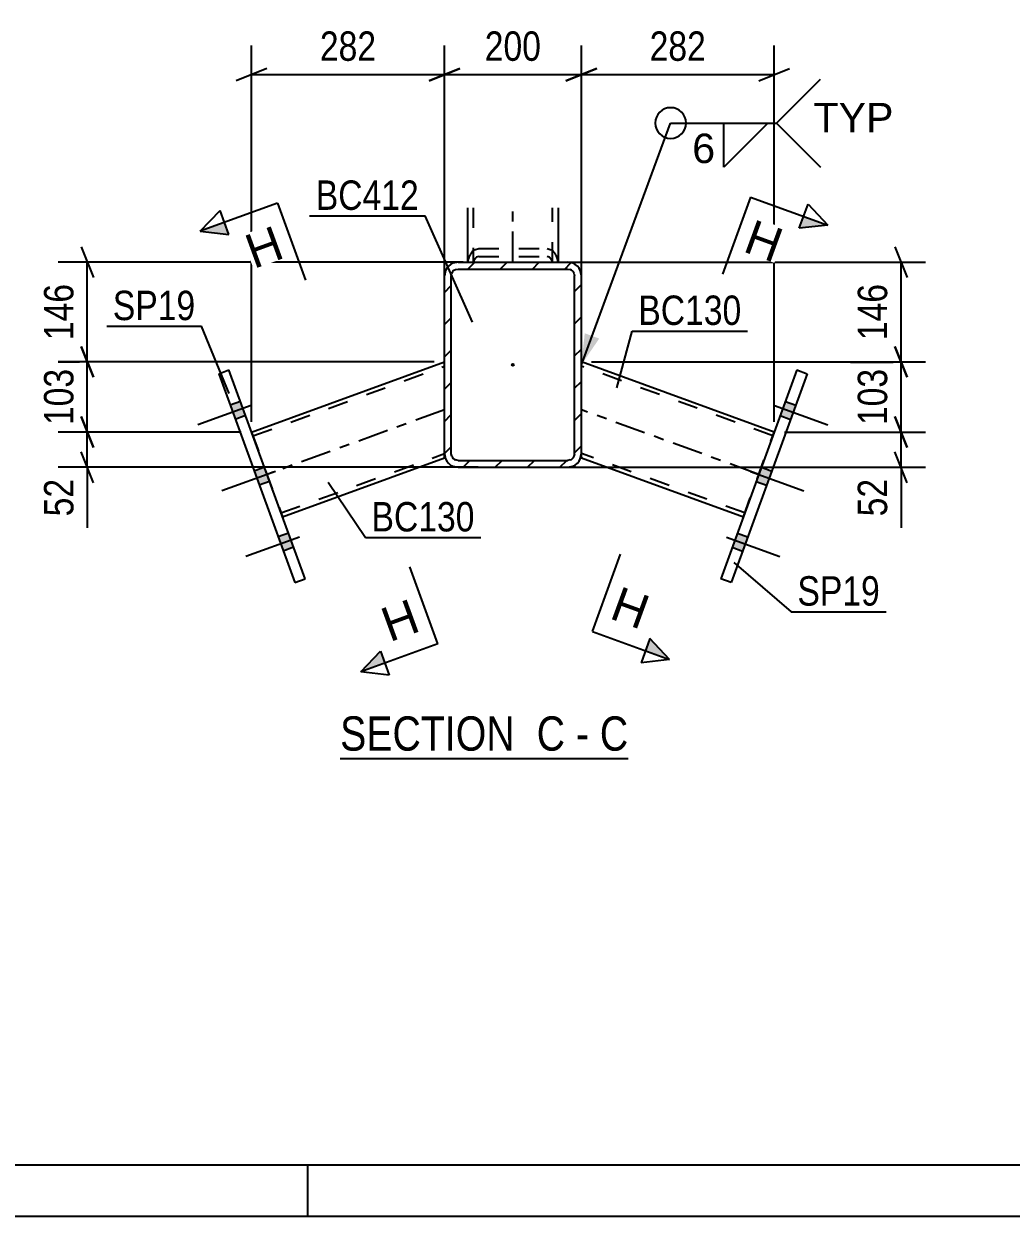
# Model space of a CAD drawing. Header units: millimetres. Extents: x -81 to 760, y -449 to 145.
# Drawn here: x 102.4 to 198.6, y -448.7 to -332.4 of the extents above; entities that cross this region are included whole.
import ezdxf

# ---------------------------------------------------------------- set-up
doc = ezdxf.new("R2010")
doc.units = ezdxf.units.MM
doc.linetypes.add('DXK_LINE_DOT2', pattern=[3.9198, 1.9599, -1.9599])
doc.linetypes.add('DXK_LINE_DOT3', pattern=[5.9187, 2.979, -0.9799, 0.9799, -0.9799])
doc.styles.add('Arial', font='ARIAL.TTF', dxfattribs={"height": 0.2})
doc.styles.add('Arial Narrow', font='ARIALN.TTF', dxfattribs={"height": 0.2})

# ---------------------------------------------------------------- blocks, each defined once
blk = doc.blocks.new('Unknown-122570061-1134')
at = {"color": 5, "linetype": 'Continuous'}
for p, q in [((-75.92, -443.66), (755.08, -443.66)), ((130.08, -448.66), (130.08, -443.66)), ((-80.92, -448.66), (760.08, -448.66))]:
    blk.add_line(p, q, dxfattribs=at)
blk = doc.blocks.new('Unknown-122570061-13 - 3129')
at = {"color": 6, "linetype": 'Continuous'}
blk.add_line((133.24, -404.03), (161.31, -404.03), dxfattribs=at)
at = {"color": 0, "linetype": 'Continuous'}
for points in [[(151.34, -403.28), (151.34, -399.78), (133.24, -399.78), (133.24, -403.28)], [(155.16, -403.28), (155.16, -399.78), (152.39, -399.78), (152.39, -403.28)], [(157.49, -403.28), (157.49, -399.78), (156.21, -399.78), (156.21, -403.28)], [(161.31, -403.28), (161.31, -399.78), (158.54, -399.78), (158.54, -403.28)]]:
    blk.add_wipeout(points, dxfattribs=at)
at = {"color": 7, "linetype": 'Continuous', "style": 'Arial Narrow'}
for s, p in [('SECTION ', (133.24, -403.28)), ('C', (152.39, -403.28)), ('C', (158.54, -403.28)), ('-', (156.21, -403.28))]:
    blk.add_text(s, height=3.34, dxfattribs=at).set_placement(p)
blk = doc.blocks.new('Bolt-122570061-3145 - 3129')
at = {"linetype": 'Continuous'}
for points in [[(176.62, -369.24), (176.11, -370.62), (177.12, -370.99), (177.62, -369.61)], [(176.62, -369.24), (176.11, -370.62), (177.12, -370.99), (177.62, -369.61)], [(176.62, -369.24), (176.11, -370.62), (177.12, -370.99), (177.62, -369.61)], [(174.28, -375.66), (173.78, -377.04), (174.78, -377.41), (175.28, -376.03)], [(174.28, -375.66), (173.78, -377.04), (174.78, -377.41), (175.28, -376.03)], [(171.94, -382.09), (171.44, -383.46), (172.44, -383.83), (172.94, -382.45)], [(171.94, -382.09), (171.44, -383.46), (172.44, -383.83), (172.94, -382.45)], [(171.94, -382.09), (171.44, -383.46), (172.44, -383.83), (172.94, -382.45)]]:
    blk.add_hatch(color=1, dxfattribs=at).paths.add_polyline_path(points)
at = {"color": 1, "linetype": 'Continuous'}
for p, q in [((176.62, -369.24), (177.62, -369.61)), ((176.62, -369.24), (177.62, -369.61)), ((176.62, -369.24), (177.62, -369.61)), ((175.55, -369.64), (180.75, -371.53)), ((175.55, -369.64), (180.75, -371.53)), ((175.55, -369.64), (180.75, -371.53)), ((176.11, -370.62), (177.12, -370.99)), ((176.11, -370.62), (177.12, -370.99)), ((176.11, -370.62), (177.12, -370.99)), ((173.21, -376.06), (178.41, -377.95)), ((173.21, -376.06), (178.41, -377.95)), ((174.28, -375.66), (175.28, -376.03)), ((174.28, -375.66), (175.28, -376.03)), ((173.78, -377.04), (174.78, -377.41)), ((173.78, -377.04), (174.78, -377.41)), ((171.94, -382.09), (172.94, -382.45)), ((171.94, -382.09), (172.94, -382.45)), ((171.94, -382.09), (172.94, -382.45)), ((170.88, -382.48), (176.08, -384.37)), ((170.88, -382.48), (176.08, -384.37)), ((170.88, -382.48), (176.08, -384.37)), ((171.44, -383.46), (172.44, -383.83)), ((171.44, -383.46), (172.44, -383.83)), ((171.44, -383.46), (172.44, -383.83))]:
    blk.add_line(p, q, dxfattribs=at)
blk = doc.blocks.new('Part-122570061-3225 - 3129')
at = {"color": 2, "linetype": 'Continuous'}
for p, q in [((175.53, -372.22), (156.74, -365.38)), ((156.74, -374.68), (156.74, -374.33)), ((156.74, -374.68), (156.74, -374.74)), ((156.74, -374.74), (172.52, -380.49))]:
    blk.add_line(p, q, dxfattribs=at)
at = {"color": 7, "linetype": 'DXK_LINE_DOT2'}
for p, q in [((156.74, -365.44), (156.74, -365.38)), ((156.74, -374.33), (156.74, -365.38)), ((175.4, -372.59), (156.74, -365.8)), ((172.52, -380.49), (175.53, -372.22)), ((172.66, -380.11), (156.74, -374.32))]:
    blk.add_line(p, q, dxfattribs=at)
at = {"color": 7, "linetype": 'DXK_LINE_DOT3'}
blk.add_line((174.03, -376.35), (156.74, -370.06), dxfattribs=at)
blk = doc.blocks.new('Part-122570061-3172 - 3129')
at = {"color": 2, "linetype": 'Continuous'}
for p, q in [((177.73, -366.17), (170.32, -386.53)), ((178.74, -366.54), (171.32, -386.9)), ((177.73, -366.17), (178.74, -366.54)), ((171.32, -386.9), (170.32, -386.53))]:
    blk.add_line(p, q, dxfattribs=at)
at = {"color": 7, "linetype": 'DXK_LINE_DOT3'}
blk.add_line((174.53, -376.54), (174.53, -376.54), dxfattribs=at)
blk = doc.blocks.new('Part-122570061-3156 - 3129')
at = {"linetype": 'Continuous'}
h = blk.add_hatch(dxfattribs=at)
h.set_pattern_fill('', scale=0.7, style=0, pattern_type=0)
h.set_pattern_definition([(45, (143.4056, -374.3266), (-1.57154, 1.57154), [])])
h.paths.add_polyline_path([(143.41, -356.99), (143.41, -374.33), (143.51, -374.84), (143.8, -375.27), (144.23, -375.56), (144.74, -375.66), (155.41, -375.66), (155.92, -375.56), (156.35, -375.27), (156.64, -374.84), (156.74, -374.33), (156.74, -356.99), (156.64, -356.48), (156.35, -356.05), (155.92, -355.76), (155.41, -355.66), (144.74, -355.66), (144.23, -355.76), (143.8, -356.05), (143.51, -356.48)])
h.paths.add_polyline_path([(144.27, -356.52), (144.48, -356.38), (144.74, -356.33), (155.41, -356.33), (155.66, -356.38), (155.88, -356.52), (156.02, -356.74), (156.07, -356.99), (156.07, -374.33), (156.02, -374.58), (155.88, -374.8), (155.66, -374.94), (155.41, -374.99), (144.74, -374.99), (144.48, -374.94), (144.27, -374.8), (144.12, -374.58), (144.07, -374.33), (144.07, -356.99), (144.12, -356.74)])
blk.add_hatch(color=246, dxfattribs=at).paths.add_polyline_path([(150.07, -365.76, -1), (150.07, -365.56, -1)])
at = {"color": 2, "linetype": 'Continuous'}
for p, q in [((144.74, -355.66), (144.23, -355.76)), ((144.74, -355.66), (155.41, -355.66)), ((155.92, -355.76), (155.41, -355.66)), ((143.51, -356.48), (143.41, -356.99)), ((144.07, -356.99), (144.12, -356.74)), ((144.48, -356.38), (144.74, -356.33)), ((144.74, -356.33), (155.41, -356.33)), ((155.41, -356.33), (155.66, -356.38)), ((156.02, -356.74), (156.07, -356.99)), ((156.74, -356.99), (156.64, -356.48)), ((143.41, -374.33), (143.41, -356.99)), ((144.07, -374.33), (144.07, -356.99)), ((156.07, -374.33), (156.07, -356.99)), ((156.74, -374.33), (156.74, -356.99)), ((143.41, -374.33), (143.51, -374.84)), ((144.12, -374.58), (144.07, -374.33)), ((144.74, -374.99), (144.48, -374.94)), ((144.74, -374.99), (155.41, -374.99)), ((155.66, -374.94), (155.41, -374.99)), ((156.07, -374.33), (156.02, -374.58)), ((156.64, -374.84), (156.74, -374.33)), ((144.23, -375.56), (144.74, -375.66)), ((144.74, -375.66), (155.41, -375.66)), ((155.41, -375.66), (155.92, -375.56))]:
    blk.add_line(p, q, dxfattribs=at)
at = {"color": 7, "linetype": 'DXK_LINE_DOT3'}
blk.add_line((150.07, -365.66), (150.07, -365.66), dxfattribs=at)
at = {"color": 246, "linetype": 'DXK_LINE_DOT2'}
blk.add_line((150.07, -365.66), (150.07, -365.66), dxfattribs=at)
at = {"color": 246, "linetype": 'Continuous'}
blk.add_circle((150.07, -365.66), 0.1, dxfattribs=at)
at = {"color": 2, "linetype": 'Continuous'}
for centre, radius, start, end in [((144.74, -356.99), 1.33, 112.5, 157.5), ((144.74, -356.99), 0.667, 112.5, 157.5), ((155.41, -356.99), 0.667, 22.5, 67.5), ((155.41, -356.99), 1.33, 22.5, 67.5), ((144.74, -374.33), 1.33, 202.5, 247.5), ((144.74, -374.33), 0.667, 202.5, 247.5), ((155.41, -374.33), 0.667, 292.5, 337.5), ((155.41, -374.33), 1.33, 292.5, 337.5)]:
    blk.add_arc(centre, radius, start, end, dxfattribs=at)
blk = doc.blocks.new('Part-122570061-3163 - 3129')
at = {"color": 2, "linetype": 'Continuous'}
for p, q in [((121.41, -366.54), (122.41, -366.17)), ((121.41, -366.54), (128.82, -386.9)), ((129.82, -386.53), (122.41, -366.17)), ((128.82, -386.9), (129.82, -386.53))]:
    blk.add_line(p, q, dxfattribs=at)
at = {"color": 7, "linetype": 'DXK_LINE_DOT3'}
blk.add_line((125.62, -376.54), (125.62, -376.54), dxfattribs=at)
blk = doc.blocks.new('Part-122570061-3194 - 3129')
at = {"color": 2, "linetype": 'Continuous'}
for p, q in [((124.61, -372.22), (143.41, -365.38)), ((127.62, -380.49), (143.41, -374.74)), ((143.41, -374.74), (143.41, -374.33))]:
    blk.add_line(p, q, dxfattribs=at)
at = {"color": 7, "linetype": 'DXK_LINE_DOT2'}
for p, q in [((124.75, -372.6), (143.41, -365.8)), ((143.41, -374.33), (143.41, -365.38)), ((124.61, -372.22), (127.62, -380.49)), ((127.48, -380.11), (143.41, -374.32))]:
    blk.add_line(p, q, dxfattribs=at)
at = {"color": 7, "linetype": 'DXK_LINE_DOT3'}
blk.add_line((143.41, -370.06), (126.12, -376.35), dxfattribs=at)
blk = doc.blocks.new('Bolt-122570061-3210 - 3129')
at = {"linetype": 'Continuous'}
for points in [[(124.03, -370.62), (123.53, -369.24), (122.53, -369.61), (123.03, -370.99)], [(124.03, -370.62), (123.53, -369.24), (122.53, -369.61), (123.03, -370.99)], [(124.03, -370.62), (123.53, -369.24), (122.53, -369.61), (123.03, -370.99)], [(126.37, -377.04), (125.87, -375.66), (124.86, -376.03), (125.37, -377.41)], [(126.37, -377.04), (125.87, -375.66), (124.86, -376.03), (125.37, -377.41)], [(128.7, -383.46), (128.2, -382.09), (127.2, -382.45), (127.7, -383.83)], [(128.7, -383.46), (128.2, -382.09), (127.2, -382.45), (127.7, -383.83)], [(128.7, -383.46), (128.2, -382.09), (127.2, -382.45), (127.7, -383.83)]]:
    blk.add_hatch(color=1, dxfattribs=at).paths.add_polyline_path(points)
at = {"color": 1, "linetype": 'Continuous'}
for p, q in [((123.53, -369.24), (122.53, -369.61)), ((123.53, -369.24), (122.53, -369.61)), ((123.53, -369.24), (122.53, -369.61)), ((124.59, -369.64), (119.39, -371.53)), ((124.59, -369.64), (119.39, -371.53)), ((124.59, -369.64), (119.39, -371.53)), ((124.03, -370.62), (123.03, -370.99)), ((124.03, -370.62), (123.03, -370.99)), ((124.03, -370.62), (123.03, -370.99)), ((126.93, -376.06), (121.73, -377.95)), ((126.93, -376.06), (121.73, -377.95)), ((125.87, -375.66), (124.86, -376.03)), ((125.87, -375.66), (124.86, -376.03)), ((126.37, -377.04), (125.37, -377.41)), ((126.37, -377.04), (125.37, -377.41)), ((128.2, -382.09), (127.2, -382.45)), ((128.2, -382.09), (127.2, -382.45)), ((128.2, -382.09), (127.2, -382.45)), ((129.27, -382.48), (124.07, -384.37)), ((129.27, -382.48), (124.07, -384.37)), ((129.27, -382.48), (124.07, -384.37)), ((128.7, -383.46), (127.7, -383.83)), ((128.7, -383.46), (127.7, -383.83)), ((128.7, -383.46), (127.7, -383.83))]:
    blk.add_line(p, q, dxfattribs=at)
blk = doc.blocks.new('Part-122570061-3212 - 3129')
at = {"color": 2, "linetype": 'Continuous'}
for p, q in [((145.67, -355.66), (145.67, -350.36)), ((154.47, -350.36), (154.47, -355.66))]:
    blk.add_line(p, q, dxfattribs=at)
at = {"color": 7, "linetype": 'DXK_LINE_DOT2'}
for p, q in [((146.21, -350.36), (146.21, -355.66)), ((153.94, -355.66), (153.94, -350.36)), ((146.33, -354.45), (146.74, -354.33)), ((146.74, -354.33), (153.41, -354.33)), ((153.41, -354.33), (153.81, -354.45)), ((145.67, -355.66), (154.47, -355.66)), ((145.71, -355.66), (145.75, -355.3)), ((146.21, -355.66), (146.24, -355.66)), ((146.25, -355.61), (146.24, -355.66)), ((146.74, -355.12), (146.53, -355.18)), ((146.74, -355.12), (153.41, -355.12)), ((153.61, -355.18), (153.41, -355.12)), ((153.91, -355.66), (153.9, -355.61)), ((154.39, -355.3), (154.44, -355.66))]:
    blk.add_line(p, q, dxfattribs=at)
at = {"color": 7, "linetype": 'DXK_LINE_DOT3'}
blk.add_line((150.07, -355.66), (150.07, -350.36), dxfattribs=at)
at = {"color": 7, "linetype": 'DXK_LINE_DOT2'}
for centre, radius, start, end in [((147.16, -355.63), 1.44, 124.9769, 167.0015), ((152.99, -355.63), 1.44, 12.9985, 55.0231), ((146.95, -355.77), 0.72, 124.9769, 167.0015), ((153.2, -355.77), 0.72, 12.9985, 55.0231)]:
    blk.add_arc(centre, radius, start, end, dxfattribs=at)
blk = doc.blocks.new('StraightDimension-122570061-3346 - 3129')
at = {"color": 7, "linetype": 'Continuous'}
for p, q in [((187.28, -370.72), (188.48, -373.72)), ((176.53, -372.22), (190.28, -372.22)), ((187.88, -375.66), (187.88, -372.22)), ((188.48, -377.16), (187.28, -374.16)), ((152.7, -375.66), (190.28, -375.66)), ((187.88, -375.66), (187.88, -381.57)), ((187.88, -375.66), (187.88, -381.57))]:
    blk.add_line(p, q, dxfattribs=at)
at = {"color": 0}
blk.add_wipeout([(187.13, -376.18), (182.93, -376.18), (182.93, -381.04), (187.13, -381.04)], dxfattribs=at)
at = {"color": 3, "style": 'Arial Narrow'}
blk.add_text('52', height=2.863, rotation=90.0002, dxfattribs=at).set_placement((186.53, -380.44))
blk = doc.blocks.new('StraightDimension-122570061-3296 - 3129')
at = {"color": 7, "linetype": 'Continuous'}
for p, q in [((124.61, -371.22), (124.61, -334.53)), ((143.41, -364.38), (143.41, -334.53)), ((126.11, -336.78), (123.11, -337.98)), ((141.91, -337.98), (144.91, -336.78)), ((124.61, -337.38), (143.41, -337.38))]:
    blk.add_line(p, q, dxfattribs=at)
at = {"color": 0}
blk.add_wipeout([(137.35, -336.63), (137.35, -332.43), (130.67, -332.43), (130.67, -336.63)], dxfattribs=at)
at = {"color": 3, "style": 'Arial Narrow'}
blk.add_text('282', height=2.863, dxfattribs=at).set_placement((131.27, -336.03))
blk = doc.blocks.new('StraightDimension-122570061-3336 - 3129')
at = {"color": 7, "linetype": 'Continuous'}
for p, q in [((187.28, -363.88), (188.48, -366.88)), ((157.74, -365.38), (190.28, -365.38)), ((187.88, -372.22), (187.88, -365.38)), ((188.48, -373.72), (187.28, -370.72)), ((176.53, -372.22), (190.28, -372.22))]:
    blk.add_line(p, q, dxfattribs=at)
at = {"color": 0}
blk.add_wipeout([(187.13, -365.46), (182.93, -365.46), (182.93, -372.14), (187.13, -372.14)], dxfattribs=at)
at = {"color": 3, "style": 'Arial Narrow'}
blk.add_text('103', height=2.863, rotation=90.0002, dxfattribs=at).set_placement((186.53, -371.54))
blk = doc.blocks.new('StraightDimension-122570061-3377 - 3129')
at = {"color": 7, "linetype": 'Continuous'}
for p, q in [((108.01, -363.88), (109.21, -366.88)), ((142.41, -365.38), (105.76, -365.38)), ((108.61, -372.22), (108.61, -365.38)), ((109.21, -373.72), (108.01, -370.72)), ((123.61, -372.22), (105.76, -372.22))]:
    blk.add_line(p, q, dxfattribs=at)
at = {"color": 0}
blk.add_wipeout([(107.86, -365.46), (103.66, -365.46), (103.66, -372.14), (107.86, -372.14)], dxfattribs=at)
at = {"color": 3, "style": 'Arial Narrow'}
blk.add_text('103', height=2.863, rotation=90.0002, dxfattribs=at).set_placement((107.26, -371.54))
blk = doc.blocks.new('StraightDimension-122570061-3306 - 3129')
at = {"color": 7, "linetype": 'Continuous'}
for p, q in [((143.41, -364.38), (143.41, -334.53)), ((156.74, -364.38), (156.74, -334.53)), ((144.91, -336.78), (141.91, -337.98)), ((155.24, -337.98), (158.24, -336.78)), ((143.41, -337.38), (156.74, -337.38))]:
    blk.add_line(p, q, dxfattribs=at)
at = {"color": 0}
blk.add_wipeout([(153.41, -336.63), (153.41, -332.43), (146.73, -332.43), (146.73, -336.63)], dxfattribs=at)
at = {"color": 3, "style": 'Arial Narrow'}
blk.add_text('200', height=2.863, dxfattribs=at).set_placement((147.33, -336.03))
blk = doc.blocks.new('StraightDimension-122570061-3316 - 3129')
at = {"color": 7, "linetype": 'Continuous'}
for p, q in [((156.74, -364.38), (156.74, -334.53)), ((175.53, -371.22), (175.53, -334.53)), ((158.24, -336.78), (155.24, -337.98)), ((174.03, -337.98), (177.03, -336.78)), ((156.74, -337.38), (175.53, -337.38))]:
    blk.add_line(p, q, dxfattribs=at)
at = {"color": 0}
blk.add_wipeout([(169.48, -336.63), (169.48, -332.43), (162.79, -332.43), (162.79, -336.63)], dxfattribs=at)
at = {"color": 3, "style": 'Arial Narrow'}
blk.add_text('282', height=2.863, dxfattribs=at).set_placement((163.39, -336.03))
blk = doc.blocks.new('StraightDimension-122570061-3327 - 3129')
at = {"color": 7, "linetype": 'Continuous'}
for p, q in [((187.28, -354.16), (188.48, -357.16)), ((151.07, -355.66), (190.28, -355.66)), ((187.88, -365.38), (187.88, -355.66)), ((188.48, -366.88), (187.28, -363.88)), ((157.74, -365.38), (190.28, -365.38))]:
    blk.add_line(p, q, dxfattribs=at)
at = {"color": 0}
blk.add_wipeout([(187.13, -357.18), (182.93, -357.18), (182.93, -363.86), (187.13, -363.86)], dxfattribs=at)
at = {"color": 3, "style": 'Arial Narrow'}
blk.add_text('146', height=2.863, rotation=90.0002, dxfattribs=at).set_placement((186.53, -363.26))
blk = doc.blocks.new('StraightDimension-122570061-3357 - 3129')
at = {"color": 7, "linetype": 'Continuous'}
for p, q in [((108.01, -370.72), (109.21, -373.72)), ((123.61, -372.22), (105.76, -372.22)), ((108.61, -375.66), (108.61, -372.22)), ((109.21, -377.16), (108.01, -374.16)), ((146.7, -375.66), (105.76, -375.66)), ((108.61, -375.66), (108.61, -381.57)), ((108.61, -375.66), (108.61, -381.57))]:
    blk.add_line(p, q, dxfattribs=at)
at = {"color": 0}
blk.add_wipeout([(107.86, -376.18), (103.66, -376.18), (103.66, -381.04), (107.86, -381.04)], dxfattribs=at)
at = {"color": 3, "style": 'Arial Narrow'}
blk.add_text('52', height=2.863, rotation=90.0002, dxfattribs=at).set_placement((107.26, -380.44))
blk = doc.blocks.new('StraightDimension-122570061-3367 - 3129')
at = {"color": 7, "linetype": 'Continuous'}
for p, q in [((108.01, -354.16), (109.21, -357.16)), ((145.24, -355.66), (105.76, -355.66)), ((108.61, -365.38), (108.61, -355.66)), ((109.21, -366.88), (108.01, -363.88)), ((142.41, -365.38), (105.76, -365.38))]:
    blk.add_line(p, q, dxfattribs=at)
at = {"color": 0}
blk.add_wipeout([(107.86, -357.18), (103.66, -357.18), (103.66, -363.86), (107.86, -363.86)], dxfattribs=at)
at = {"color": 3, "style": 'Arial Narrow'}
blk.add_text('146', height=2.863, rotation=90.0002, dxfattribs=at).set_placement((107.26, -363.26))
blk = doc.blocks.new('Mark-122570061-3168 - 3129')
at = {"color": 30, "linetype": 'Continuous'}
for p, q in [((171.58, -384.95), (177.19, -389.74)), ((177.19, -389.74), (186.43, -389.74))]:
    blk.add_line(p, q, dxfattribs=at)
at = {"color": 0}
blk.add_wipeout([(185.83, -389.14), (185.83, -386.14), (177.79, -386.14), (177.79, -389.14)], dxfattribs=at)
blk.add_wipeout([(185.83, -389.14), (185.83, -386.14), (177.79, -386.14), (177.79, -389.14)], dxfattribs=at)
at = {"color": 3, "style": 'Arial Narrow'}
blk.add_text('SP19', height=2.863, dxfattribs=at).set_placement((177.79, -389.14))
blk = doc.blocks.new('Mark-122570061-3152 - 3129')
at = {"color": 30, "linetype": 'Continuous'}
for p in [(130.27, -351.16), (146.13, -361.51)]:
    blk.add_line(p, (141.52, -351.16), dxfattribs=at)
at = {"color": 0}
blk.add_wipeout([(140.92, -350.56), (140.92, -347.56), (130.87, -347.56), (130.87, -350.56)], dxfattribs=at)
blk.add_wipeout([(140.92, -350.56), (140.92, -347.56), (130.87, -347.56), (130.87, -350.56)], dxfattribs=at)
at = {"color": 3, "style": 'Arial Narrow'}
blk.add_text('BC412', height=2.863, dxfattribs=at).set_placement((130.87, -350.56))
blk = doc.blocks.new('Mark-122570061-3159 - 3129')
at = {"color": 30, "linetype": 'Continuous'}
for p in [(110.5, -361.91), (122.44, -368.46)]:
    blk.add_line(p, (119.74, -361.91), dxfattribs=at)
at = {"color": 0}
blk.add_wipeout([(119.14, -361.31), (119.14, -358.31), (111.1, -358.31), (111.1, -361.31)], dxfattribs=at)
blk.add_wipeout([(119.14, -361.31), (119.14, -358.31), (111.1, -358.31), (111.1, -361.31)], dxfattribs=at)
at = {"color": 3, "style": 'Arial Narrow'}
blk.add_text('SP19', height=2.863, dxfattribs=at).set_placement((111.1, -361.31))
blk = doc.blocks.new('SectionMark-122570061-3389 - 3129')
at = {"linetype": 'Continuous'}
for points in [[(177.97, -352.36), (178.4, -351.19), (180.75, -352.04)], [(162.99, -393.53), (163.41, -392.36), (165.34, -394.39)]]:
    blk.add_hatch(color=6, dxfattribs=at).paths.add_polyline_path(points)
at = {"color": 6, "linetype": 'Continuous'}
for p, q in [((177.97, -352.36), (178.83, -350.01)), ((178.83, -350.01), (180.75, -352.04)), ((180.75, -352.04), (177.97, -352.36)), ((163.41, -392.36), (162.56, -394.71)), ((165.34, -394.39), (163.41, -392.36)), ((165.34, -394.39), (162.56, -394.71))]:
    blk.add_line(p, q, dxfattribs=at)
at = {"color": 0, "linetype": 'Continuous'}
for points in [[(175.54, -355.73), (176.74, -352.45), (173.57, -351.29), (172.37, -354.58)], [(162.52, -391.5), (163.72, -388.21), (160.55, -387.06), (159.36, -390.35)]]:
    blk.add_wipeout(points, dxfattribs=at)
at = {"color": 6, "linetype": 'Continuous'}
for p, q in [((173.23, -349.31), (170.49, -356.82)), ((173.23, -349.31), (180.75, -352.04)), ((157.82, -391.65), (160.55, -384.13)), ((157.82, -391.65), (165.34, -394.39))]:
    blk.add_line(p, q, dxfattribs=at)
at = {"color": 3, "linetype": 'Continuous', "style": 'Arial'}
for p in [(172.37, -354.58), (159.36, -390.35)]:
    blk.add_text('H', height=3.34, rotation=-20.002, dxfattribs=at).set_placement(p)
blk = doc.blocks.new('Mark-122570061-3190 - 3129')
at = {"color": 30, "linetype": 'Continuous'}
for p, q in [((132.08, -377.12), (135.7, -382.51)), ((135.7, -382.51), (146.94, -382.51))]:
    blk.add_line(p, q, dxfattribs=at)
at = {"color": 0}
blk.add_wipeout([(146.34, -381.91), (146.34, -378.91), (136.3, -378.91), (136.3, -381.91)], dxfattribs=at)
blk.add_wipeout([(146.34, -381.91), (146.34, -378.91), (136.3, -378.91), (136.3, -381.91)], dxfattribs=at)
at = {"color": 3, "style": 'Arial Narrow'}
blk.add_text('BC130', height=2.863, dxfattribs=at).set_placement((136.3, -381.91))
blk = doc.blocks.new('Mark-122570061-3221 - 3129')
at = {"color": 30, "linetype": 'Continuous'}
for p, q in [((160.21, -367.9), (161.69, -362.38)), ((161.69, -362.38), (172.94, -362.38))]:
    blk.add_line(p, q, dxfattribs=at)
at = {"color": 0}
blk.add_wipeout([(172.34, -361.78), (172.34, -358.78), (162.29, -358.78), (162.29, -361.78)], dxfattribs=at)
blk.add_wipeout([(172.34, -361.78), (172.34, -358.78), (162.29, -358.78), (162.29, -361.78)], dxfattribs=at)
at = {"color": 3, "style": 'Arial Narrow'}
blk.add_text('BC130', height=2.863, dxfattribs=at).set_placement((162.29, -361.78))
blk = doc.blocks.new('SectionMark-122570061-3387 - 3129')
at = {"linetype": 'Continuous'}
for points in [[(121.97, -351.79), (122.39, -352.97), (119.62, -352.65)], [(137.17, -393.57), (137.6, -394.75), (135.25, -395.6)]]:
    blk.add_hatch(color=6, dxfattribs=at).paths.add_polyline_path(points)
at = {"color": 6, "linetype": 'Continuous'}
for p, q in [((119.62, -352.65), (121.54, -350.62)), ((122.39, -352.97), (121.54, -350.62)), ((119.62, -352.65), (122.39, -352.97)), ((135.25, -395.6), (137.17, -393.57)), ((137.17, -393.57), (138.03, -395.92)), ((138.03, -395.92), (135.25, -395.6))]:
    blk.add_line(p, q, dxfattribs=at)
at = {"color": 0, "linetype": 'Continuous'}
for points in [[(127.99, -355.19), (126.79, -351.9), (123.63, -353.05), (124.82, -356.34)], [(141.23, -391.56), (140.03, -388.27), (136.87, -389.43), (138.06, -392.72)]]:
    blk.add_wipeout(points, dxfattribs=at)
at = {"color": 6, "linetype": 'Continuous'}
for p, q in [((127.13, -349.91), (119.62, -352.65)), ((127.13, -349.91), (129.87, -357.43)), ((142.77, -392.87), (140.03, -385.35)), ((142.77, -392.87), (135.25, -395.6))]:
    blk.add_line(p, q, dxfattribs=at)
at = {"color": 3, "linetype": 'Continuous', "style": 'Arial'}
for p in [(124.82, -356.34), (138.06, -392.72)]:
    blk.add_text('H', height=3.34, rotation=20.002, dxfattribs=at).set_placement(p)
blk = doc.blocks.new('WeldMark-122570061-3391 - 3129')
at = {"linetype": 'Continuous'}
blk.add_hatch(color=30, dxfattribs=at).paths.add_polyline_path([(158.48, -363.11), (156.74, -365.66), (157.07, -362.59)])
at = {"color": 3, "linetype": 'Continuous'}
for p, q in [((175.76, -342.1), (180.04, -337.81)), ((170.62, -342.1), (174.9, -342.1)), ((174.9, -342.1), (170.62, -346.39)), ((170.62, -346.39), (170.62, -342.1)), ((175.76, -342.1), (180.04, -346.39))]:
    blk.add_line(p, q, dxfattribs=at)
at = {"color": 30, "linetype": 'Continuous'}
for p, q in [((156.74, -365.66), (165.44, -342.1)), ((165.44, -342.1), (175.76, -342.1))]:
    blk.add_line(p, q, dxfattribs=at)
at = {"color": 3, "linetype": 'Continuous'}
blk.add_arc((165.44, -342.1), 1.5, 90, 270, dxfattribs=at)
at = {"color": 0}
blk.add_wipeout([(169.96, -346.2), (169.96, -342.8), (167.34, -342.8), (167.34, -346.2)], dxfattribs=at)
at = {"color": 3, "linetype": 'Continuous'}
blk.add_arc((165.44, -342.1), 1.5, 270, 90, dxfattribs=at)
at = {"color": 3, "style": 'Arial'}
blk.add_text('6', height=2.87, dxfattribs=at).set_placement((167.54, -346))
at = {"color": 0, "linetype": 'Continuous'}
blk.add_wipeout([(187.13, -343), (187.13, -340), (179.36, -340), (179.36, -343)], dxfattribs=at)
blk.add_wipeout([(187.13, -343), (187.13, -340), (179.36, -340), (179.36, -343)], dxfattribs=at)
at = {"color": 3, "linetype": 'Continuous', "style": 'Arial'}
blk.add_text('TYP', height=2.865, dxfattribs=at).set_placement((179.36, -343))

msp = doc.modelspace()

# ---------------------------------------------------------------- block references
for name in ['Unknown-122570061-1134', 'Part-122570061-3212 - 3129', 'Part-122570061-3156 - 3129', 'Part-122570061-3194 - 3129', 'Part-122570061-3225 - 3129', 'Part-122570061-3163 - 3129', 'Part-122570061-3172 - 3129', 'Bolt-122570061-3210 - 3129', 'Bolt-122570061-3145 - 3129']:
    msp.add_blockref(name, (0, 0))

# ---------------------------------------------------------------- next in the draw order: block references
for name in ['StraightDimension-122570061-3296 - 3129', 'StraightDimension-122570061-3346 - 3129', 'Mark-122570061-3168 - 3129', 'Unknown-122570061-13 - 3129']:
    msp.add_blockref(name, (0, 0))

# ---------------------------------------------------------------- next in the draw order: block references
for name in ['StraightDimension-122570061-3377 - 3129', 'StraightDimension-122570061-3336 - 3129']:
    msp.add_blockref(name, (0, 0))

# ---------------------------------------------------------------- next in the draw order: block references
for name in ['StraightDimension-122570061-3306 - 3129', 'StraightDimension-122570061-3357 - 3129']:
    msp.add_blockref(name, (0, 0))

# ---------------------------------------------------------------- next in the draw order: block references
for name in ['StraightDimension-122570061-3316 - 3129', 'StraightDimension-122570061-3367 - 3129', 'Mark-122570061-3190 - 3129']:
    msp.add_blockref(name, (0, 0))

# ---------------------------------------------------------------- next in the draw order: block references
for name in ['Mark-122570061-3152 - 3129', 'StraightDimension-122570061-3327 - 3129', 'Mark-122570061-3159 - 3129']:
    msp.add_blockref(name, (0, 0))

# ---------------------------------------------------------------- next in the draw order: block references
for name in ['SectionMark-122570061-3389 - 3129', 'SectionMark-122570061-3387 - 3129']:
    msp.add_blockref(name, (0, 0))

# ---------------------------------------------------------------- next in the draw order: block references
msp.add_blockref('Mark-122570061-3221 - 3129', (0, 0))

# ---------------------------------------------------------------- next in the draw order: block references
msp.add_blockref('WeldMark-122570061-3391 - 3129', (0, 0))

doc.saveas('drawing.dxf')
